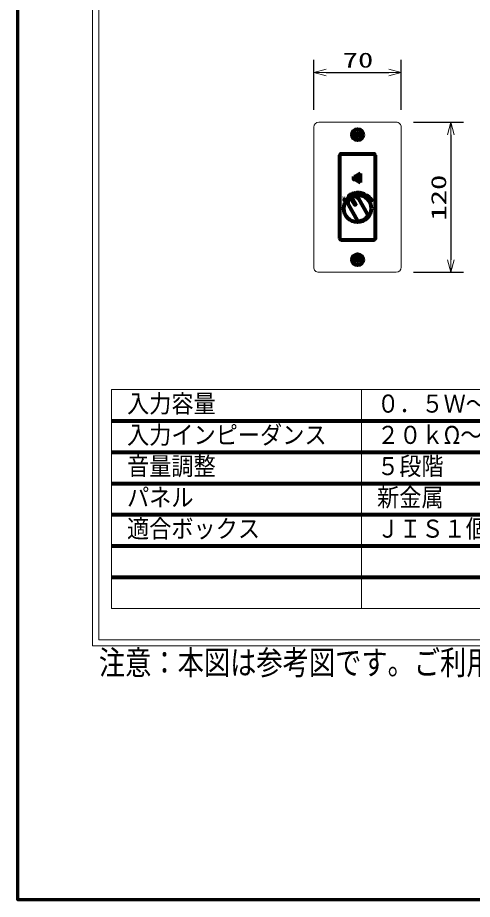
# Model space of a CAD drawing. Units: millimetres on the paper. Extents: x -1226 to 1226, y -319 to 241.
# Drawn here: x 426.2 to 498.9, y -318.5 to -177.5 of the extents above; entities that cross this region are included whole.
import ezdxf
from ezdxf.enums import TextEntityAlignment as Align

# ---------------------------------------------------------------- set-up
doc = ezdxf.new("R2010")
doc.units = ezdxf.units.MM
doc.linetypes.add('DOUBLE_CHAIN1', pattern=[8.8, 5, -1, 0.6, -0.6, 0.6, -1])
for name, color, linetype, lineweight in [('0-0_0', 7, 'DOUBLE_CHAIN1', 18), ('0-1_F-F_', 7, 'Continuous', 20), ('0-2_Defpoints', 2, 'Continuous', 80), ('0-3_WAKU-M', 3, 'Continuous', 30), ('0-4_(J)SP', 1, 'Continuous', 80), ('0-5_gaikei', 1, 'Continuous', 80), ('0-A_SYSTEM', 7, 'Continuous', 20)]:
    doc.layers.add(name, color=color, linetype=linetype, lineweight=lineweight)
doc.styles.add('ＭＳ ゴシック', font='')
doc.styles.get('ＭＳ ゴシック').set_extended_font_data('MS Gothic')

# ---------------------------------------------------------------- blocks, each defined once
blk = doc.blocks.new('_OPEN30')
at = {"layer": '0-1_F-F_'}
blk.add_line((0, 0), (-1, 0), dxfattribs=at)
blk.add_lwpolyline([(-1, 0.2679), (0, 0), (-1, -0.2679)], dxfattribs=at)

msp = doc.modelspace()

# ---------------------------------------------------------------- linework, layer by layer
at = {"layer": '0-0_0', "color": 134, "linetype": 'Continuous', "lineweight": 70}
msp.add_lwpolyline([(1226.19, 241.479), (426.19, 241.479), (426.19, -318.521), (1226.19, -318.521)], close=True, dxfattribs=at)
at = {"layer": '0-3_WAKU-M'}
for p, q in [((473.566, -192.234), (473.566, -184.26)), ((487.566, -192.234), (487.566, -184.26)), ((475.566, -186.26), (485.566, -186.26)), ((489.532, -194.234), (497.506, -194.234)), ((495.506, -196.234), (495.506, -216.234)), ((489.532, -218.234), (497.506, -218.234))]:
    msp.add_line(p, q, dxfattribs=at)
at = {"layer": '0-4_(J)SP'}
for p, q in [((480.696, -195.784), (480.436, -195.784)), ((480.116, -196.364), (480.116, -196.104)), ((481.016, -196.104), (481.016, -196.364)), ((483.369, -199.517), (483.369, -212.857)), ((481.066, -202.449), (480.366, -202.849)), ((480.366, -202.849), (480.366, -203.449)), ((481.066, -203.849), (481.066, -202.449)), ((480.366, -203.449), (481.066, -203.849)), ((479.456, -206.282), (479.578, -206.212)), ((479.578, -206.212), (480.233, -207.347)), ((482.161, -208.926), (480.747, -206.477)), ((480.116, -216.104), (480.116, -216.364)), ((480.696, -216.684), (480.436, -216.684)), ((480.696, -216.434), (480.696, -216.684)), ((481.016, -216.364), (481.016, -216.104))]:
    msp.add_line(p, q, dxfattribs=at)
at = {"layer": '0-4_(J)SP', "color": 7, "lineweight": 20}
for points in [[(473.566, -217.434), (473.566, -195.034), (473.629, -194.722), (473.801, -194.468), (474.055, -194.297), (474.366, -194.234)], [(474.366, -194.234), (486.766, -194.234), (486.927, -194.25), (487.078, -194.297), (487.214, -194.37), (487.332, -194.468), (487.43, -194.587), (487.504, -194.722), (487.55, -194.873), (487.566, -195.034)], [(487.566, -195.034), (487.566, -217.434), (487.504, -217.745), (487.332, -217.999), (487.078, -218.171), (486.766, -218.234)], [(486.766, -218.234), (474.366, -218.234), (474.205, -218.218), (474.055, -218.171), (473.919, -218.097), (473.801, -217.999), (473.703, -217.881), (473.629, -217.745), (473.583, -217.595), (473.566, -217.434)]]:
    msp.add_lwpolyline(points, dxfattribs=at)
at = {"layer": '0-4_(J)SP'}
for points in [[(480.436, -195.784), (480.436, -196.034), (480.436, -196.041), (480.435, -196.048), (480.433, -196.055), (480.431, -196.061), (480.428, -196.067), (480.424, -196.073), (480.42, -196.078), (480.416, -196.083), (480.411, -196.088), (480.405, -196.092), (480.4, -196.095), (480.394, -196.098), (480.387, -196.101), (480.38, -196.102), (480.373, -196.103), (480.366, -196.104)], [(480.696, -196.684), (480.696, -196.434), (480.697, -196.427), (480.698, -196.42), (480.699, -196.413), (480.702, -196.407), (480.705, -196.4), (480.708, -196.395), (480.712, -196.389), (480.717, -196.384), (480.722, -196.38), (480.727, -196.376), (480.733, -196.372), (480.739, -196.369), (480.745, -196.367), (480.752, -196.365), (480.759, -196.364), (480.766, -196.364), (481.336, -196.364), (481.336, -196.104), (480.766, -196.104), (480.752, -196.102), (480.739, -196.098), (480.727, -196.092), (480.717, -196.083), (480.708, -196.073), (480.702, -196.061), (480.698, -196.048), (480.696, -196.034), (480.696, -195.784)], [(480.366, -196.104), (479.796, -196.104), (479.796, -196.364)], [(479.796, -196.364), (480.366, -196.364), (480.38, -196.365), (480.394, -196.369), (480.405, -196.376), (480.416, -196.384), (480.424, -196.395), (480.431, -196.407), (480.435, -196.42), (480.436, -196.434)], [(480.436, -196.434), (480.436, -196.684), (480.696, -196.684)], [(477.755, -212.857), (477.755, -199.517), (477.772, -199.431), (477.82, -199.361), (477.891, -199.313), (477.977, -199.296)], [(477.977, -199.296), (483.147, -199.296), (483.233, -199.313), (483.304, -199.361), (483.351, -199.431), (483.369, -199.517)], [(479.485, -206.336), (479.418, -206.381), (479.354, -206.428), (479.295, -206.476), (479.241, -206.523), (479.186, -206.588), (479.137, -206.659), (479.108, -206.711), (479.084, -206.761), (479.056, -206.837), (479.044, -206.882), (479.034, -206.93), (479.025, -206.994), (479.021, -207.063), (479.022, -207.122), (479.027, -207.176), (479.035, -207.222), (479.046, -207.27), (479.058, -207.312), (479.075, -207.36), (479.097, -207.414), (479.127, -207.471)], [(480.233, -207.347), (480.237, -207.354), (480.239, -207.36), (480.241, -207.366), (480.242, -207.373), (480.242, -207.38), (480.242, -207.386), (480.242, -207.393), (480.24, -207.399), (480.238, -207.405), (480.236, -207.411), (480.232, -207.417), (480.229, -207.422), (480.225, -207.428), (480.22, -207.432), (480.214, -207.436), (480.209, -207.44), (480.205, -207.442), (480.199, -207.445), (480.192, -207.448), (480.186, -207.45), (480.179, -207.451), (480.173, -207.451), (480.166, -207.451), (480.16, -207.451), (480.153, -207.449), (480.147, -207.447), (480.141, -207.445), (480.135, -207.441), (480.13, -207.438), (480.125, -207.433), (480.12, -207.429), (480.116, -207.423), (480.112, -207.417), (479.456, -206.282)], [(480.747, -206.477), (480.7, -206.418), (480.674, -206.387), (480.644, -206.357), (480.582, -206.301), (480.524, -206.258), (480.464, -206.221), (480.398, -206.189), (480.327, -206.163), (480.256, -206.143), (480.18, -206.13), (480.118, -206.124), (480.057, -206.124), (480.013, -206.126), (479.97, -206.131), (479.896, -206.145), (479.837, -206.161), (479.8, -206.174), (479.766, -206.188), (479.688, -206.221), (479.606, -206.263)], [(479.127, -207.471), (480.515, -209.876), (480.543, -209.916), (480.561, -209.938), (480.578, -209.955), (480.598, -209.972), (480.619, -209.988), (480.643, -210.003), (480.673, -210.019), (480.719, -210.036), (480.771, -210.047), (480.807, -210.05), (480.83, -210.05), (480.845, -210.049), (480.868, -210.047), (481.042, -210.012), (481.222, -209.956), (481.403, -209.881), (481.579, -209.79), (481.745, -209.685), (481.896, -209.569), (482.028, -209.445), (482.135, -209.314), (482.144, -209.301), (482.16, -209.276), (482.181, -209.232), (482.199, -209.177), (482.206, -209.129), (482.207, -209.096), (482.206, -209.069), (482.202, -209.043), (482.197, -209.018), (482.191, -208.995), (482.182, -208.97), (482.161, -208.926)], [(483.147, -213.078), (477.977, -213.078), (477.891, -213.061), (477.82, -213.013), (477.772, -212.943), (477.755, -212.857)], [(483.369, -212.857), (483.369, -212.868), (483.368, -212.879), (483.366, -212.89), (483.364, -212.901), (483.362, -212.912), (483.359, -212.922), (483.355, -212.933), (483.351, -212.943), (483.347, -212.953), (483.342, -212.962), (483.337, -212.971), (483.331, -212.98), (483.325, -212.989), (483.318, -212.997), (483.311, -213.005), (483.304, -213.013), (483.296, -213.021), (483.288, -213.028), (483.28, -213.034), (483.271, -213.04), (483.262, -213.046), (483.253, -213.051), (483.243, -213.056), (483.233, -213.061), (483.223, -213.065), (483.213, -213.068), (483.202, -213.071), (483.192, -213.074), (483.181, -213.076), (483.17, -213.077), (483.158, -213.078), (483.147, -213.078)], [(479.796, -216.104), (480.366, -216.104), (480.38, -216.102), (480.394, -216.098), (480.405, -216.092), (480.416, -216.083), (480.424, -216.073), (480.431, -216.061), (480.435, -216.048), (480.436, -216.034)], [(480.366, -216.364), (479.796, -216.364), (479.796, -216.104)], [(480.436, -216.684), (480.436, -216.434), (480.436, -216.427), (480.435, -216.42), (480.433, -216.413), (480.431, -216.407), (480.428, -216.401), (480.424, -216.395), (480.42, -216.389), (480.416, -216.384), (480.411, -216.38), (480.405, -216.376), (480.4, -216.372), (480.394, -216.369), (480.387, -216.367), (480.38, -216.365), (480.373, -216.364), (480.366, -216.364)], [(480.436, -216.034), (480.436, -215.784), (480.696, -215.784)], [(480.696, -215.784), (480.696, -216.034), (480.697, -216.041), (480.698, -216.048), (480.699, -216.055), (480.702, -216.061), (480.705, -216.067), (480.708, -216.073), (480.712, -216.078), (480.717, -216.083), (480.722, -216.088), (480.727, -216.092), (480.733, -216.095), (480.739, -216.098), (480.745, -216.101), (480.752, -216.102), (480.759, -216.103), (480.766, -216.104), (481.336, -216.104)], [(481.336, -216.104), (481.336, -216.364), (480.766, -216.364), (480.752, -216.365), (480.739, -216.369), (480.727, -216.376), (480.717, -216.384), (480.708, -216.395), (480.702, -216.407), (480.698, -216.42), (480.696, -216.434)]]:
    msp.add_lwpolyline(points, dxfattribs=at)
for points in [[(479.966, -202.899), (480.166, -202.899), (480.166, -203.399), (479.966, -203.399)], [(480.192, -205.768), (480.164, -205.586), (480.033, -205.614), (479.904, -205.649), (479.778, -205.691), (479.653, -205.739), (479.532, -205.793), (479.413, -205.853), (479.297, -205.92), (479.185, -205.993), (479.275, -206.127), (479.38, -206.06), (479.489, -206), (479.6, -205.946), (479.714, -205.897), (479.831, -205.855), (479.949, -205.82), (480.07, -205.79)], [(481.518, -205.952), (481.622, -205.727), (481.477, -205.674), (481.331, -205.629), (481.182, -205.594), (481.032, -205.567), (480.88, -205.549), (480.727, -205.54), (480.574, -205.54), (480.421, -205.55), (480.431, -205.743), (480.571, -205.739), (480.711, -205.745), (480.85, -205.759), (480.987, -205.781), (481.123, -205.811), (481.257, -205.85), (481.389, -205.897)], [(482.544, -206.889), (482.833, -206.723), (482.757, -206.612), (482.675, -206.506), (482.588, -206.404), (482.497, -206.307), (482.4, -206.214), (482.299, -206.127), (482.193, -206.045), (482.083, -205.968), (481.919, -206.189), (482.012, -206.262), (482.102, -206.339), (482.187, -206.421), (482.268, -206.507), (482.344, -206.597), (482.416, -206.691), (482.482, -206.788)]]:
    msp.add_lwpolyline(points, close=True, dxfattribs=at)
for centre, radius in [((480.566, -196.234), 0.883), ((480.566, -208.034), 2.19), ((478.507, -206.67), 0.0741), ((480.566, -216.234), 0.883)]:
    msp.add_circle(centre, radius, dxfattribs=at)
at = {"layer": '0-5_gaikei', "color": 4, "lineweight": 9}
for p, q in [((441.19, -236.991), (566.19, -236.991)), ((441.19, -271.991), (441.19, -236.991)), ((481.19, -271.991), (481.19, -236.991)), ((441.19, -271.991), (566.19, -271.991))]:
    msp.add_line(p, q, dxfattribs=at)
at = {"layer": '0-5_gaikei'}
for p, q in [((441.19, -241.991), (566.19, -241.991)), ((441.19, -246.991), (566.19, -246.991)), ((441.19, -251.991), (566.19, -251.991)), ((441.19, -256.991), (566.19, -256.991)), ((441.19, -261.991), (566.19, -261.991)), ((441.19, -266.991), (566.19, -266.991))]:
    msp.add_line(p, q, dxfattribs=at)
at = {"layer": '0-A_SYSTEM', "color": 4, "lineweight": 9}
for p, q in [((439.19, 203.009), (439.19, -276.991)), ((439.19, -276.991), (1213.19, -276.991))]:
    msp.add_line(p, q, dxfattribs=at)
msp.add_lwpolyline([(1214.19, 204.009), (438.19, 204.009), (438.19, -277.991), (1214.19, -277.991)], dxfattribs=at)

# ---------------------------------------------------------------- block references
at = {"layer": '0-3_WAKU-M', "xscale": 2, "yscale": 2}
for p, rotation in [((473.566, -186.26), 180), ((495.506, -194.234), 90), ((495.506, -218.234), 270)]:
    msp.add_blockref('_OPEN30', p, dxfattribs=dict(at, rotation=rotation))
msp.add_blockref('_OPEN30', (487.566, -186.26), dxfattribs=at)

# ---------------------------------------------------------------- texts
at = {"layer": '0-2_Defpoints', "style": 'ＭＳ ゴシック', "width": 0.9}
for s, p in [('入力容量', (443.69, -241.546)), ('０．５Ｗ～６Ｗ', (483.69, -241.546)), ('入力インピーダンス', (443.69, -246.546)), ('２０ｋΩ～１．６７ｋΩ', (483.69, -246.546)), ('音量調整', (443.69, -251.546)), ('５段階', (483.69, -251.546)), ('新金属', (483.69, -256.546)), ('パネル', (443.69, -256.546)), ('適合ボックス', (443.69, -261.546)), ('ＪＩＳ１個口用スイッチボックス', (483.69, -261.546))]:
    msp.add_text(s, height=2.889, dxfattribs=at).set_placement(p, align=Align.BOTTOM_LEFT)
at = {"layer": '0-3_WAKU-M', "style": 'ＭＳ ゴシック', "width": 1.5}
msp.add_text('70', height=2.405, dxfattribs=at).set_placement((478.185, -186.222), align=Align.BOTTOM_LEFT)
msp.add_text('120', height=2.405, rotation=90, dxfattribs=at).set_placement((495.469, -209.984), align=Align.BOTTOM_LEFT)
at = {"layer": '0-4_(J)SP', "style": 'ＭＳ ゴシック', "width": 1.5}
for s, height, p in [('1', 0.299, (478.915, -206.059)), ('2', 0.299, (480.076, -205.589)), ('3', 0.299, (481.705, -205.876)), ('OFF', 0.2986, (478.044, -206.523)), ('4', 0.299, (482.865, -206.906))]:
    msp.add_text(s, height=height, dxfattribs=at).set_placement(p, align=Align.BOTTOM_LEFT)
at = {"layer": '0-5_gaikei', "color": 6, "style": 'ＭＳ ゴシック', "width": 0.8}
msp.add_text('注意：本図は参考図です。ご利用者の責任の下に件名に合わせたシステム構築を行い必要な箇所を編集後、ご活用ください。', height=3.848, dxfattribs=at).set_placement((439.19, -283.731), align=Align.BOTTOM_LEFT)

doc.saveas('drawing.dxf')
